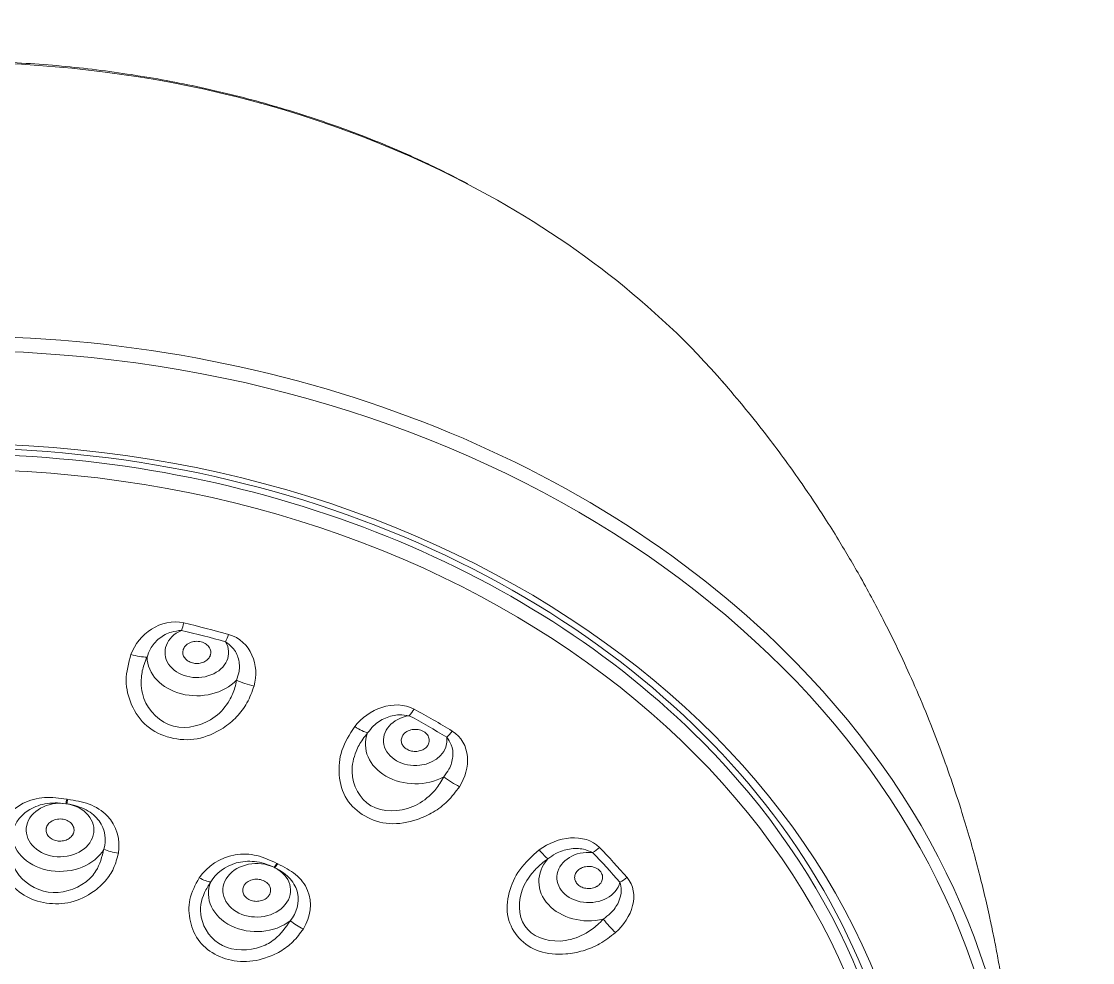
# Model space of a CAD drawing. Extents: x 900 to 2324, y -1513 to 827.
# Drawn here: x 1756.74 to 1795.01, y -699.6 to -666 of the extents above; entities that cross this region are included whole.
import ezdxf

# ---------------------------------------------------------------- set-up
doc = ezdxf.new("R2010")
doc.units = 0
doc.header["$LTSCALE"] = 4
doc.header["$MEASUREMENT"] = 0
doc.layers.add('1', color=7, linetype='CONTINUOUS')

msp = doc.modelspace()

# ---------------------------------------------------------------- linework, layer by layer
at = {"layer": '1', "color": 7, "linetype": 'Continuous', "lineweight": 13}
for centre, major_axis, ratio, start_param, end_param in [((1754.357, -693.775), (33.305, 0), 0.790155, 0.985535, 2.156816), ((1754.357, -707.254), (-37.999, 0), 0.790155, 3.799488, 5.627397), ((1754.357, -707.536), (37.699, 0), 0.790155, 5.156583, 10.55138), ((1754.357, -708.345), (-34.52, 0), 0.790155, 3.141593, 6.283185), ((1754.357, -708.266), (-33.944, 0), 0.790155, 3.806432, 5.595275), ((1754.357, -709.537), (-29.098, 0), 0.790155, 4.369432, 4.427027), ((1763.01, -688.526), (1.136, 0), 0.790155, 2.074479, 6.721981), ((1754.357, -709.567), (28.789, 0), 0.790155, 1.22784, 1.285435), ((1760.588, -688.235), (-0.937, 0.348), 0.320636, 1.760258, 2.438286), ((1763.01, -688.669), (-1.779, 0), 0.790155, 0.018537, 2.494737), ((1764.942, -689.353), (-0.961, 0.277), 0.334397, 1.106661, 1.78469), ((1754.357, -709.537), (-29.098, 0), 0.790155, 4.055273, 4.112868), ((1770.815, -691.668), (1.136, 0), 0.790155, 1.76032, 6.407821), ((1754.357, -709.567), (28.789, 0), 0.790155, 0.91368, 0.971275), ((1768.499, -690.784), (-0.794, 0.608), 0.231194, 1.935136, 2.613165), ((1770.815, -691.811), (-1.779, 0), 0.790155, 5.987563, 8.463763), ((1772.202, -692.911), (-0.834, 0.551), 0.257371, 1.289224, 1.967253), ((1758.124, -694.869), (1.209, 0), 0.790155, 1.401382, 7.653797), ((1754.357, -710.778), (21.895, 0), 0.790155, 1.38514, 1.386853), ((1754.357, -710.792), (21.709, 0), 0.790155, 1.38514, 1.386853), ((1758.124, -694.984), (-1.723, 0), 0.790155, 0.059394, 2.712599), ((1760.159, -695.344), (-0.787, 0.142), 0.42214, 1.013095, 1.709958), ((1775.024, -695.141), (-0.602, 0.799), 0.096628, 2.072191, 2.75022), ((1777.01, -696.563), (1.136, 0), 0.790155, 1.44616, 6.093662), ((1754.357, -709.567), (28.789, 0), 0.790155, 0.599521, 0.657116), ((1754.357, -709.537), (-29.098, 0), 0.790155, 3.741114, 3.798709), ((1765.149, -697.02), (1.209, 0), 0.790155, 1.031783, 7.284197), ((1754.357, -710.778), (21.895, 0), 0.790155, 1.015541, 1.017254), ((1777.01, -696.706), (-1.779, 0), 0.790155, 5.673404, 8.149603), ((1754.357, -710.792), (21.709, 0), 0.790155, 1.015541, 1.017254), ((1763.018, -696.219), (-0.662, 0.45), 0.33463, 1.904064, 2.600928), ((1765.149, -697.135), (-1.723, 0), 0.790155, 5.97298, 8.626186), ((1766.71, -698.025), (-0.678, 0.425), 0.346531, 1.241123, 1.937986), ((1777.715, -698.067), (-0.651, 0.759), 0.132657, 1.436016, 2.114044)]:
    msp.add_ellipse(centre, major_axis=major_axis, ratio=ratio, start_param=start_param, end_param=end_param, dxfattribs=at)
at = {"layer": '1', "color": 7, "linetype": 'Continuous', "lineweight": 18}
for centre, major_axis, ratio, start_param, end_param in [((1754.357, -693.775), (33.305, 0), 0.790155, 0.600291, 0.985535), ((1754.357, -708.18), (34.11, 0), 0.790155, 0, 3.141593), ((1762.461, -687.126), (-0.226, -0.974), 0.172536, 0.930946, 1.244835), ((1764.038, -687.531), (0.272, 0.962), 0.206104, 4.08148, 4.395369), ((1754.357, -707.254), (-37.999, 0), 0.790155, 2.502798, 3.799488), ((1770.601, -690.174), (-0.475, -0.88), 0.345831, 1.001195, 1.315084), ((1771.942, -690.944), (0.521, 0.854), 0.374386, 4.16163, 4.475518), ((1754.357, -708.266), (-33.944, 0), 0.790155, 3.141593, 3.806432), ((1758.328, -693.438), (0.116, 0.791), 0.112105, 4.060876, 4.295291), ((1758.364, -693.443), (-0.117, -0.791), 0.113137, 0.919438, 1.153853), ((1777.151, -695.059), (-0.716, -0.699), 0.485274, 1.128317, 1.442205), ((1765.769, -695.71), (0.351, 0.719), 0.322207, 4.129124, 4.363538), ((1765.801, -695.725), (-0.352, -0.718), 0.3231, 0.988018, 1.222433), ((1778.125, -696.119), (0.756, 0.654), 0.50602, 4.299832, 4.61372)]:
    msp.add_ellipse(centre, major_axis=major_axis, ratio=ratio, start_param=start_param, end_param=end_param, dxfattribs=at)
at = {"layer": '1', "color": 7, "linetype": 'Continuous', "lineweight": 13}
msp.add_ellipse((1754.357, -708.558), major_axis=(33.622, 0), ratio=0.790155, dxfattribs=at)
at = {"layer": '1', "color": 7, "linetype": 'Continuous', "lineweight": 18}
for points, knots in [([(1772.69, -671.797), (1772.107, -671.485), (1770.794, -670.833), (1768.667, -669.954), (1766.331, -669.156), (1763.925, -668.503), (1761.464, -667.998), (1758.963, -667.643), (1756.435, -667.44), (1753.895, -667.391), (1751.357, -667.496), (1748.837, -667.755), (1746.347, -668.165), (1743.904, -668.725), (1741.519, -669.431), (1739.212, -670.284), (1737.372, -671.084), (1736.336, -671.633), (1736.011, -671.814)], [0, 0, 0, 0, 0.053995, 0.119334, 0.18469, 0.250058, 0.315434, 0.380815, 0.446199, 0.511588, 0.576982, 0.642381, 0.707786, 0.773197, 0.838615, 0.904038, 0.969462, 1, 1, 1, 1]), ([(1792.356, -707.1), (1792.35, -706.325), (1792.302, -704.925), (1792.149, -703.054), (1791.982, -701.644), (1791.836, -700.647), (1791.715, -699.913), (1791.602, -699.282), (1791.478, -698.648), (1791.267, -697.64), (1790.927, -696.215), (1790.358, -694.214), (1789.599, -691.977), (1788.657, -689.66), (1787.685, -687.613), (1786.901, -686.149), (1786.338, -685.172), (1785.913, -684.464), (1785.357, -683.577), (1784.534, -682.344), (1783.33, -680.693), (1782.349, -679.495), (1781.779, -678.841)], [0, 0, 0, 0, 0.075311, 0.136171, 0.182256, 0.21336, 0.234183, 0.25491, 0.275875, 0.297078, 0.355152, 0.418363, 0.49946, 0.584913, 0.661635, 0.720158, 0.746456, 0.771986, 0.801818, 0.849529, 0.915719, 1, 1, 1, 1]), ([(1762.461, -687.739), (1762.341, -687.753), (1762.052, -687.784), (1761.645, -688.012), (1761.353, -688.345), (1761.266, -688.596), (1761.231, -688.695)], [0, 0, 0, 0, 0.208279, 0.500324, 0.801781, 1, 1, 1, 1]), ([(1763.485, -688.647), (1763.488, -688.641), (1763.493, -688.628), (1763.501, -688.601), (1763.51, -688.554), (1763.511, -688.485), (1763.489, -688.404), (1763.433, -688.303), (1763.315, -688.198), (1763.118, -688.127), (1762.936, -688.128), (1762.801, -688.163), (1762.709, -688.206), (1762.632, -688.262), (1762.582, -688.317), (1762.556, -688.359), (1762.543, -688.383), (1762.536, -688.398), (1762.531, -688.411), (1762.527, -688.423), (1762.52, -688.445), (1762.504, -688.515), (1762.512, -688.603), (1762.554, -688.694), (1762.616, -688.778), (1762.726, -688.861), (1762.895, -688.919), (1763.082, -688.926), (1763.261, -688.878), (1763.382, -688.797), (1763.449, -688.718), (1763.474, -688.674), (1763.484, -688.65), (1763.485, -688.647)], [0, 0, 0, 0, 0.007812, 0.015625, 0.03125, 0.0625, 0.09375, 0.125, 0.1875, 0.25, 0.3125, 0.34375, 0.375, 0.40625, 0.4375, 0.453125, 0.460938, 0.46875, 0.472656, 0.476562, 0.484375, 0.5, 0.5625, 0.59375, 0.625, 0.6875, 0.75, 0.8125, 0.875, 0.9375, 0.96875, 0.996094, 1, 1, 1, 1]), ([(1764.429, -689.516), (1764.464, -689.416), (1764.552, -689.165), (1764.525, -688.751), (1764.34, -688.372), (1764.127, -688.211), (1764.038, -688.144)], [0, 0, 0, 0, 0.200427, 0.49953, 0.790892, 1, 1, 1, 1]), ([(1770.601, -690.786), (1770.482, -690.77), (1770.197, -690.73), (1769.734, -690.848), (1769.346, -691.097), (1769.179, -691.315), (1769.113, -691.402)], [0, 0, 0, 0, 0.208279, 0.500324, 0.801781, 1, 1, 1, 1]), ([(1771.22, -691.9), (1771.225, -691.895), (1771.235, -691.883), (1771.253, -691.86), (1771.28, -691.817), (1771.308, -691.751), (1771.319, -691.669), (1771.305, -691.56), (1771.233, -691.431), (1771.074, -691.316), (1770.901, -691.272), (1770.758, -691.273), (1770.655, -691.291), (1770.559, -691.325), (1770.49, -691.366), (1770.449, -691.398), (1770.427, -691.418), (1770.415, -691.431), (1770.405, -691.442), (1770.396, -691.453), (1770.381, -691.472), (1770.339, -691.534), (1770.312, -691.62), (1770.316, -691.718), (1770.342, -691.812), (1770.415, -691.918), (1770.552, -692.014), (1770.727, -692.066), (1770.916, -692.064), (1771.062, -692.018), (1771.157, -691.959), (1771.199, -691.922), (1771.217, -691.903), (1771.22, -691.9)], [0, 0, 0, 0, 0.007812, 0.015625, 0.03125, 0.0625, 0.09375, 0.125, 0.1875, 0.25, 0.3125, 0.34375, 0.375, 0.40625, 0.4375, 0.453125, 0.460938, 0.46875, 0.472656, 0.476562, 0.484375, 0.5, 0.5625, 0.59375, 0.625, 0.6875, 0.75, 0.8125, 0.875, 0.9375, 0.96875, 0.996094, 1, 1, 1, 1]), ([(1771.834, -692.964), (1771.901, -692.876), (1772.067, -692.658), (1772.184, -692.254), (1772.142, -691.847), (1772.001, -691.642), (1771.942, -691.556)], [0, 0, 0, 0, 0.200427, 0.49953, 0.790892, 1, 1, 1, 1]), ([(1758.616, -694.94), (1758.619, -694.927), (1758.623, -694.901), (1758.625, -694.848), (1758.615, -694.781), (1758.582, -694.704), (1758.513, -694.611), (1758.384, -694.519), (1758.185, -694.466), (1758.009, -694.478), (1757.881, -694.521), (1757.796, -694.568), (1757.725, -694.627), (1757.671, -694.695), (1757.646, -694.751), (1757.634, -694.789), (1757.628, -694.815), (1757.619, -694.885), (1757.639, -695), (1757.718, -695.109), (1757.807, -695.178), (1757.884, -695.219), (1757.97, -695.248), (1758.092, -695.269), (1758.251, -695.261), (1758.425, -695.197), (1758.535, -695.104), (1758.585, -695.026), (1758.605, -694.978), (1758.613, -694.953), (1758.616, -694.94)], [0, 0, 0, 0, 0.015625, 0.03125, 0.0625, 0.09375, 0.125, 0.1875, 0.25, 0.3125, 0.34375, 0.375, 0.40625, 0.4375, 0.46875, 0.476562, 0.484375, 0.5, 0.5625, 0.625, 0.65625, 0.6875, 0.71875, 0.75, 0.8125, 0.875, 0.9375, 0.96875, 0.984375, 1, 1, 1, 1]), ([(1777.151, -695.672), (1777.045, -695.627), (1776.791, -695.519), (1776.318, -695.521), (1775.871, -695.665), (1775.642, -695.834), (1775.551, -695.901)], [0, 0, 0, 0, 0.208279, 0.500324, 0.801781, 1, 1, 1, 1]), ([(1777.304, -696.882), (1777.311, -696.878), (1777.324, -696.87), (1777.351, -696.852), (1777.394, -696.818), (1777.445, -696.762), (1777.488, -696.687), (1777.518, -696.579), (1777.5, -696.439), (1777.393, -696.291), (1777.246, -696.206), (1777.11, -696.173), (1777.004, -696.165), (1776.901, -696.174), (1776.819, -696.196), (1776.767, -696.217), (1776.738, -696.231), (1776.721, -696.24), (1776.708, -696.248), (1776.695, -696.255), (1776.673, -696.27), (1776.609, -696.319), (1776.55, -696.394), (1776.516, -696.488), (1776.504, -696.584), (1776.531, -696.703), (1776.624, -696.828), (1776.77, -696.92), (1776.951, -696.964), (1777.108, -696.955), (1777.221, -696.923), (1777.275, -696.898), (1777.3, -696.884), (1777.304, -696.882)], [0, 0, 0, 0, 0.007812, 0.015625, 0.03125, 0.0625, 0.09375, 0.125, 0.1875, 0.25, 0.3125, 0.34375, 0.375, 0.40625, 0.4375, 0.453125, 0.460938, 0.46875, 0.472656, 0.476562, 0.484375, 0.5, 0.5625, 0.59375, 0.625, 0.6875, 0.75, 0.8125, 0.875, 0.9375, 0.96875, 0.996094, 1, 1, 1, 1]), ([(1765.575, -697.226), (1765.584, -697.215), (1765.6, -697.192), (1765.626, -697.143), (1765.647, -697.078), (1765.652, -696.997), (1765.63, -696.89), (1765.552, -696.767), (1765.39, -696.661), (1765.22, -696.622), (1765.082, -696.626), (1764.981, -696.645), (1764.888, -696.68), (1764.807, -696.728), (1764.757, -696.773), (1764.729, -696.805), (1764.712, -696.827), (1764.671, -696.89), (1764.637, -697.003), (1764.661, -697.127), (1764.712, -697.217), (1764.766, -697.277), (1764.833, -697.329), (1764.936, -697.383), (1765.088, -697.422), (1765.28, -697.411), (1765.425, -697.356), (1765.507, -697.297), (1765.548, -697.258), (1765.567, -697.237), (1765.575, -697.226)], [0, 0, 0, 0, 0.015625, 0.03125, 0.0625, 0.09375, 0.125, 0.1875, 0.25, 0.3125, 0.34375, 0.375, 0.40625, 0.4375, 0.46875, 0.476562, 0.484375, 0.5, 0.5625, 0.625, 0.65625, 0.6875, 0.71875, 0.75, 0.8125, 0.875, 0.9375, 0.96875, 0.984375, 1, 1, 1, 1]), ([(1777.528, -698.051), (1777.62, -697.983), (1777.849, -697.814), (1778.098, -697.457), (1778.204, -697.057), (1778.149, -696.828), (1778.125, -696.732)], [0, 0, 0, 0, 0.200427, 0.49953, 0.790892, 1, 1, 1, 1])]:
    msp.add_open_spline(points, degree=3, knots=knots, dxfattribs=at)
at = {"layer": '1', "color": 7, "linetype": 'Continuous', "lineweight": 13}
for points in [[(1762.548, -687.475), (1761.723, -687.284), (1760.919, -687.885), (1760.655, -688.596)], [(1765.055, -689.725), (1765.264, -689.003), (1764.955, -688.114), (1764.142, -687.884)], [(1770.775, -690.555), (1770.065, -690.172), (1769.123, -690.554), (1768.65, -691.173)], [(1772.393, -693.321), (1772.818, -692.678), (1772.815, -691.75), (1772.131, -691.333)], [(1777.395, -695.493), (1776.87, -694.955), (1775.882, -695.096), (1775.246, -695.576)], [(1777.966, -698.533), (1778.566, -698.018), (1778.867, -697.128), (1778.38, -696.564)]]:
    msp.add_open_spline(points, degree=3, dxfattribs=at)
for points, knots in [([(1765.055, -689.725), (1764.982, -689.931), (1764.84, -690.328), (1764.45, -690.842), (1763.868, -691.319), (1763.048, -691.686), (1762.046, -691.628), (1761.16, -691.205), (1760.637, -690.427), (1760.409, -689.512), (1760.572, -688.907), (1760.655, -688.596)], [0, 0, 0, 0, 0.087456, 0.169153, 0.25014, 0.377375, 0.499739, 0.622279, 0.749894, 0.871256, 1, 1, 1, 1]), ([(1761.231, -688.695), (1761.194, -688.781), (1761.091, -689.017), (1760.996, -689.518), (1761.074, -690.414), (1761.694, -691.037), (1762.663, -691.286), (1763.559, -691.05), (1764.152, -690.326), (1764.364, -689.855), (1764.412, -689.606), (1764.429, -689.516)], [0, 0, 0, 0, 0.046355, 0.127416, 0.254336, 0.50001, 0.500136, 0.746142, 0.872777, 0.954138, 1, 1, 1, 1]), ([(1772.393, -693.321), (1772.259, -693.501), (1772, -693.848), (1771.471, -694.247), (1770.776, -694.564), (1769.894, -694.718), (1768.977, -694.42), (1768.286, -693.799), (1768.048, -692.926), (1768.128, -691.993), (1768.473, -691.451), (1768.65, -691.173)], [0, 0, 0, 0, 0.087456, 0.169153, 0.25014, 0.377375, 0.499739, 0.622279, 0.749894, 0.871256, 1, 1, 1, 1]), ([(1769.113, -691.402), (1769.053, -691.476), (1768.886, -691.678), (1768.644, -692.137), (1768.44, -693.017), (1768.821, -693.765), (1769.646, -694.238), (1770.554, -694.229), (1771.33, -693.676), (1771.67, -693.274), (1771.79, -693.046), (1771.834, -692.964)], [0, 0, 0, 0, 0.046355, 0.127416, 0.254336, 0.50001, 0.500136, 0.746142, 0.872777, 0.954138, 1, 1, 1, 1]), ([(1758.362, -693.77), (1758.103, -693.732), (1757.837, -693.695), (1757.305, -693.728), (1757.041, -693.797), (1756.345, -694.15), (1756.009, -694.586), (1755.904, -695.057)], [0, 0, 0, 0, 0.25, 0.25, 0.5, 0.5, 1, 1, 1, 1]), ([(1760.208, -695.693), (1760.294, -695.218), (1760.15, -694.713), (1759.63, -694.178), (1759.408, -694.038), (1758.92, -693.855), (1758.66, -693.814), (1758.399, -693.776)], [0, 0, 0, 0, 0.5, 0.5, 0.75, 0.75, 1, 1, 1, 1]), ([(1756.404, -695.065), (1756.448, -694.727), (1756.649, -694.392), (1757.153, -694.061), (1757.355, -693.978), (1757.811, -693.892), (1758.068, -693.891), (1758.328, -693.928)], [0, 0, 0, 0, 0.5, 0.5, 0.75, 0.75, 1, 1, 1, 1]), ([(1758.364, -693.933), (1758.626, -693.974), (1758.86, -694.047), (1759.251, -694.257), (1759.405, -694.392), (1759.74, -694.849), (1759.789, -695.219), (1759.691, -695.551)], [0, 0, 0, 0, 0.25, 0.25, 0.5, 0.5, 1, 1, 1, 1]), ([(1760.208, -695.693), (1760.161, -695.877), (1760.071, -696.234), (1759.754, -696.706), (1759.258, -697.148), (1758.539, -697.505), (1757.631, -697.525), (1756.785, -697.243), (1756.193, -696.639), (1755.817, -695.882), (1755.875, -695.335), (1755.904, -695.057)], [0, 0, 0, 0, 0.087607, 0.169371, 0.250856, 0.377447, 0.501128, 0.621802, 0.747777, 0.872041, 1, 1, 1, 1]), ([(1756.404, -695.065), (1756.375, -695.204), (1756.283, -695.641), (1756.508, -696.528), (1757.241, -697.019), (1758.161, -697.154), (1758.885, -696.943), (1759.511, -696.261), (1759.622, -695.823), (1759.691, -695.551)], [0, 0, 0, 0, 0.080562, 0.253207, 0.499831, 0.500495, 0.747529, 0.843295, 1, 1, 1, 1]), ([(1765.867, -696.062), (1765.644, -695.953), (1765.412, -695.842), (1764.907, -695.722), (1764.637, -695.712), (1763.855, -695.847), (1763.374, -696.162), (1763.093, -696.576)], [0, 0, 0, 0, 0.25, 0.25, 0.5, 0.5, 1, 1, 1, 1]), ([(1777.966, -698.533), (1777.784, -698.673), (1777.432, -698.944), (1776.817, -699.2), (1776.077, -699.337), (1775.218, -699.273), (1774.477, -698.768), (1774.049, -698.007), (1774.118, -697.112), (1774.499, -696.237), (1774.992, -695.8), (1775.246, -695.576)], [0, 0, 0, 0, 0.087456, 0.169153, 0.25014, 0.377375, 0.499739, 0.622279, 0.749894, 0.871256, 1, 1, 1, 1]), ([(1763.508, -696.719), (1763.688, -696.414), (1764.013, -696.157), (1764.62, -695.99), (1764.843, -695.969), (1765.304, -696.019), (1765.544, -696.092), (1765.769, -696.2)], [0, 0, 0, 0, 0.5, 0.5, 0.75, 0.75, 1, 1, 1, 1]), ([(1766.816, -698.397), (1767.081, -697.974), (1767.146, -697.458), (1766.876, -696.806), (1766.727, -696.611), (1766.349, -696.3), (1766.125, -696.188), (1765.899, -696.077)], [0, 0, 0, 0, 0.5, 0.5, 0.75, 0.75, 1, 1, 1, 1]), ([(1775.551, -695.901), (1775.473, -695.957), (1775.259, -696.112), (1774.893, -696.495), (1774.427, -697.291), (1774.533, -698.1), (1775.132, -698.752), (1775.963, -698.96), (1776.846, -698.614), (1777.282, -698.31), (1777.463, -698.119), (1777.528, -698.051)], [0, 0, 0, 0, 0.046355, 0.127416, 0.254336, 0.50001, 0.500136, 0.746142, 0.872777, 0.954138, 1, 1, 1, 1]), ([(1765.801, -696.216), (1766.027, -696.328), (1766.212, -696.463), (1766.483, -696.771), (1766.568, -696.941), (1766.686, -697.465), (1766.579, -697.827), (1766.351, -698.11)], [0, 0, 0, 0, 0.25, 0.25, 0.5, 0.5, 1, 1, 1, 1]), ([(1766.816, -698.397), (1766.7, -698.558), (1766.476, -698.868), (1765.999, -699.222), (1765.368, -699.498), (1764.564, -699.63), (1763.719, -699.391), (1763.048, -698.885), (1762.739, -698.148), (1762.69, -697.328), (1762.957, -696.829), (1763.093, -696.576)], [0, 0, 0, 0, 0.087607, 0.169371, 0.250856, 0.377447, 0.501128, 0.621802, 0.747777, 0.872041, 1, 1, 1, 1]), ([(1763.508, -696.719), (1763.429, -696.842), (1763.179, -697.228), (1763.048, -698.13), (1763.535, -698.8), (1764.33, -699.189), (1765.079, -699.195), (1765.916, -698.73), (1766.185, -698.347), (1766.351, -698.11)], [0, 0, 0, 0, 0.080562, 0.253207, 0.499831, 0.500495, 0.747529, 0.843295, 1, 1, 1, 1])]:
    msp.add_open_spline(points, degree=3, knots=knots, dxfattribs=at)

doc.saveas('drawing.dxf')
